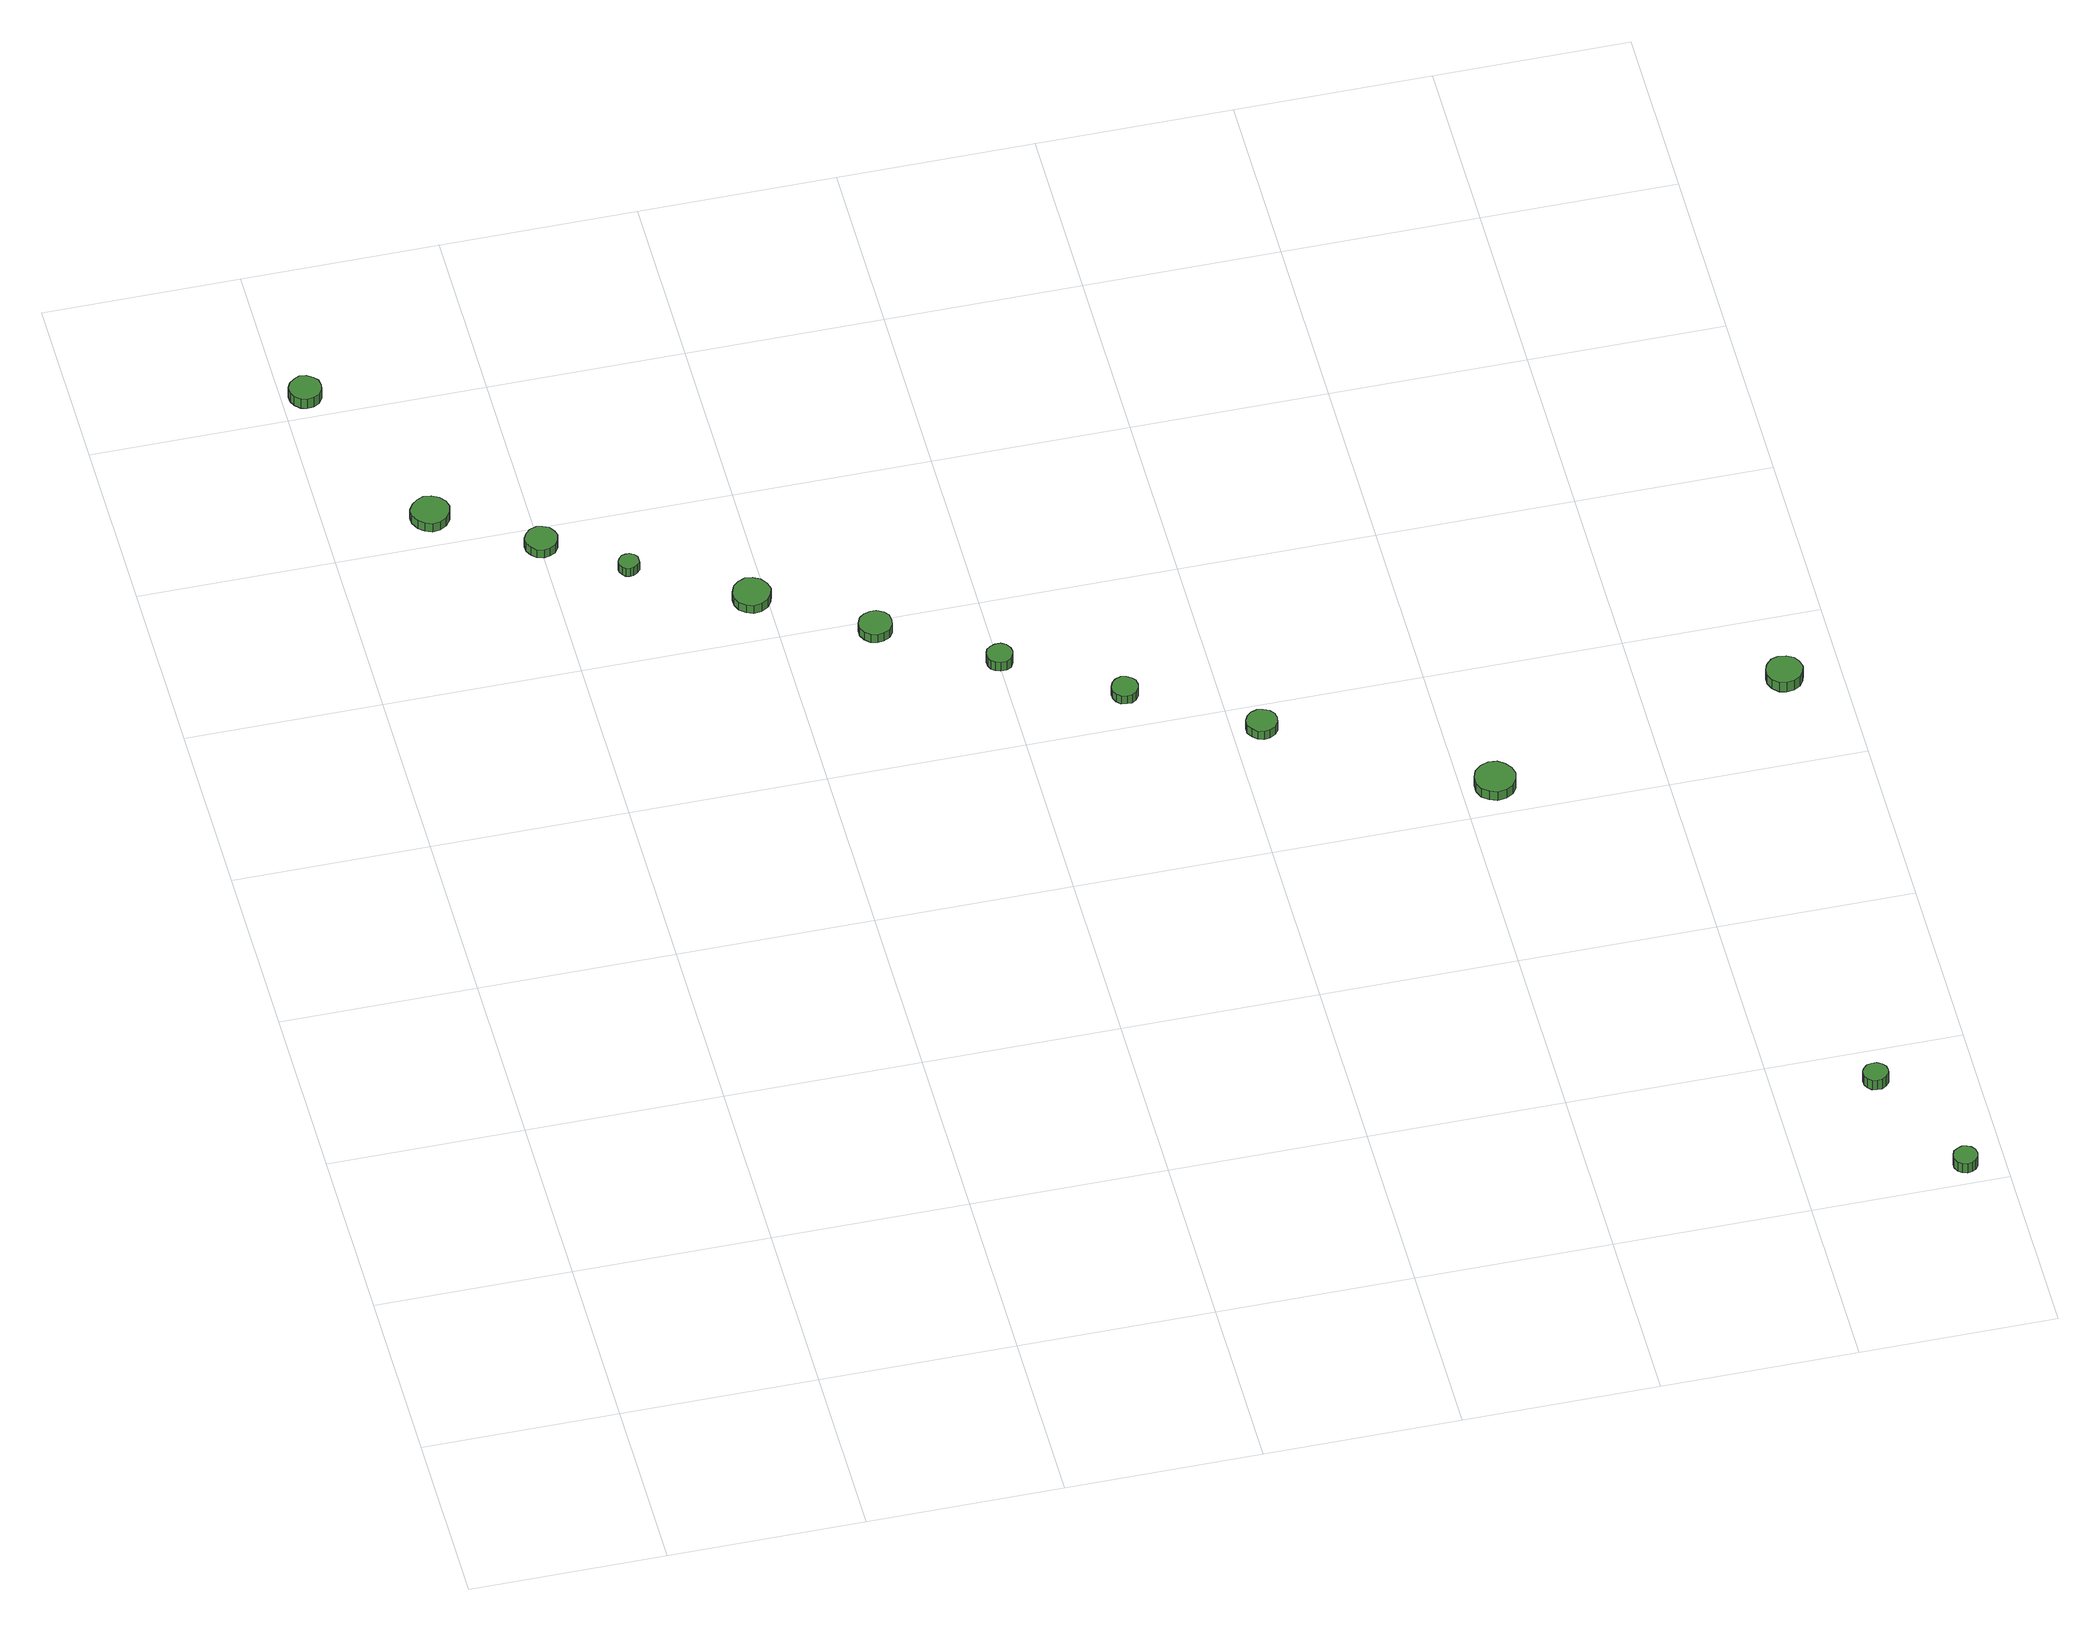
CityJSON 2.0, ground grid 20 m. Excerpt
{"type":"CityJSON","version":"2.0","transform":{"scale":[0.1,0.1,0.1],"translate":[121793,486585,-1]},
"CityObjects":{
"tree1":{"type":"SolitaryVegetationObject","attributes":{"function":"something"},"geometry":[{"type":"MultiSurface","lod":"1","boundaries":[[[0,1,2,3,4,5,6,7,8,9,10,11,12,13,14]],[[15,16,17,18,19,20,21,22,23,24,25,26,27,28,29]],[[0,29,28,1]],[[1,28,27,2]],[[2,27,26,3]],[[3,26,25,4]],[[4,25,24,5]],[[5,24,23,6]],[[6,23,22,7]],[[7,22,21,8]],[[8,21,20,9]],[[9,20,19,10]],[[10,19,18,11]],[[11,18,17,12]],[[12,17,16,13]],[[13,16,15,14]],[[14,15,29,0]]]}]},
"tree2":{"type":"SolitaryVegetationObject","attributes":{"function":"something"},"geometry":[{"type":"MultiSurface","lod":"1","boundaries":[[[30,31,32,33,34,35,36,37,38,39,40,41,42,43,44]],[[45,46,47,48,49,50,51,52,53,54,55,56,57,58,59]],[[30,59,58,31]],[[31,58,57,32]],[[32,57,56,33]],[[33,56,55,34]],[[34,55,54,35]],[[35,54,53,36]],[[36,53,52,37]],[[37,52,51,38]],[[38,51,50,39]],[[39,50,49,40]],[[40,49,48,41]],[[41,48,47,42]],[[42,47,46,43]],[[43,46,45,44]],[[44,45,59,30]]]}]},
"tree3":{"type":"SolitaryVegetationObject","attributes":{"function":"something"},"geometry":[{"type":"MultiSurface","lod":"1","boundaries":[[[60,61,62,63,64,65,66,67,68,69,70,71,72,73,74]],[[75,76,77,78,79,80,81,82,83,84,85,86,87,88,89]],[[60,89,88,61]],[[61,88,87,62]],[[62,87,86,63]],[[63,86,85,64]],[[64,85,84,65]],[[65,84,83,66]],[[66,83,82,67]],[[67,82,81,68]],[[68,81,80,69]],[[69,80,79,70]],[[70,79,78,71]],[[71,78,77,72]],[[72,77,76,73]],[[73,76,75,74]],[[74,75,89,60]]]}]},
"tree4":{"type":"SolitaryVegetationObject","attributes":{"function":"something"},"geometry":[{"type":"MultiSurface","lod":"1","boundaries":[[[90,91,92,93,94,95,96,97,98,99,100,101,102,103,104]],[[105,106,107,108,109,110,111,112,113,114,115,116,117,118,119]],[[90,119,118,91]],[[91,118,117,92]],[[92,117,116,93]],[[93,116,115,94]],[[94,115,114,95]],[[95,114,113,96]],[[96,113,112,97]],[[97,112,111,98]],[[98,111,110,99]],[[99,110,109,100]],[[100,109,108,101]],[[101,108,107,102]],[[102,107,106,103]],[[103,106,105,104]],[[104,105,119,90]]]}]},
"tree5":{"type":"SolitaryVegetationObject","attributes":{"function":"something"},"geometry":[{"type":"MultiSurface","lod":"1","boundaries":[[[120,121,122,123,124,125,126,127,128,129,130,131,132,133,134]],[[135,136,137,138,139,140,141,142,143,144,145,146,147,148,149]],[[120,149,148,121]],[[121,148,147,122]],[[122,147,146,123]],[[123,146,145,124]],[[124,145,144,125]],[[125,144,143,126]],[[126,143,142,127]],[[127,142,141,128]],[[128,141,140,129]],[[129,140,139,130]],[[130,139,138,131]],[[131,138,137,132]],[[132,137,136,133]],[[133,136,135,134]],[[134,135,149,120]]]}]},
"tree6":{"type":"SolitaryVegetationObject","attributes":{"function":"something"},"geometry":[{"type":"MultiSurface","lod":"1","boundaries":[[[150,151,152,153,154,155,156,157,158,159,160,161,162,163,164]],[[165,166,167,168,169,170,171,172,173,174,175,176,177,178,179]],[[150,179,178,151]],[[151,178,177,152]],[[152,177,176,153]],[[153,176,175,154]],[[154,175,174,155]],[[155,174,173,156]],[[156,173,172,157]],[[157,172,171,158]],[[158,171,170,159]],[[159,170,169,160]],[[160,169,168,161]],[[161,168,167,162]],[[162,167,166,163]],[[163,166,165,164]],[[164,165,179,150]]]}]},
"tree7":{"type":"SolitaryVegetationObject","attributes":{"function":"something"},"geometry":[{"type":"MultiSurface","lod":"1","boundaries":[[[180,181,182,183,184,185,186,187,188,189,190,191,192,193,194]],[[195,196,197,198,199,200,201,202,203,204,205,206,207,208,209]],[[180,209,208,181]],[[181,208,207,182]],[[182,207,206,183]],[[183,206,205,184]],[[184,205,204,185]],[[185,204,203,186]],[[186,203,202,187]],[[187,202,201,188]],[[188,201,200,189]],[[189,200,199,190]],[[190,199,198,191]],[[191,198,197,192]],[[192,197,196,193]],[[193,196,195,194]],[[194,195,209,180]]]}]},
"tree8":{"type":"SolitaryVegetationObject","attributes":{"function":"something"},"geometry":[{"type":"MultiSurface","lod":"1","boundaries":[[[210,211,212,213,214,215,216,217,218,219,220,221,222,223,224]],[[225,226,227,228,229,230,231,232,233,234,235,236,237,238,239]],[[210,239,238,211]],[[211,238,237,212]],[[212,237,236,213]],[[213,236,235,214]],[[214,235,234,215]],[[215,234,233,216]],[[216,233,232,217]],[[217,232,231,218]],[[218,231,230,219]],[[219,230,229,220]],[[220,229,228,221]],[[221,228,227,222]],[[222,227,226,223]],[[223,226,225,224]],[[224,225,239,210]]]}]},
"tree9":{"type":"SolitaryVegetationObject","attributes":{"function":"something"},"geometry":[{"type":"MultiSurface","lod":"1","boundaries":[[[240,241,242,243,244,245,246,247,248,249,250,251,252,253,254]],[[255,256,257,258,259,260,261,262,263,264,265,266,267,268,269]],[[240,269,268,241]],[[241,268,267,242]],[[242,267,266,243]],[[243,266,265,244]],[[244,265,264,245]],[[245,264,263,246]],[[246,263,262,247]],[[247,262,261,248]],[[248,261,260,249]],[[249,260,259,250]],[[250,259,258,251]],[[251,258,257,252]],[[252,257,256,253]],[[253,256,255,254]],[[254,255,269,240]]]}]},
"tree10":{"type":"SolitaryVegetationObject","attributes":{"function":"something"},"geometry":[{"type":"MultiSurface","lod":"1","boundaries":[[[270,271,272,273,274,275,276,277,278,279,280,281,282,283,284]],[[285,286,287,288,289,290,291,292,293,294,295,296,297,298,299]],[[270,299,298,271]],[[271,298,297,272]],[[272,297,296,273]],[[273,296,295,274]],[[274,295,294,275]],[[275,294,293,276]],[[276,293,292,277]],[[277,292,291,278]],[[278,291,290,279]],[[279,290,289,280]],[[280,289,288,281]],[[281,288,287,282]],[[282,287,286,283]],[[283,286,285,284]],[[284,285,299,270]]]}]},
"tree11":{"type":"SolitaryVegetationObject","attributes":{"function":"something"},"geometry":[{"type":"MultiSurface","lod":"1","boundaries":[[[300,301,302,303,304,305,306,307,308,309,310,311,312,313,314]],[[315,316,317,318,319,320,321,322,323,324,325,326,327,328,329]],[[300,329,328,301]],[[301,328,327,302]],[[302,327,326,303]],[[303,326,325,304]],[[304,325,324,305]],[[305,324,323,306]],[[306,323,322,307]],[[307,322,321,308]],[[308,321,320,309]],[[309,320,319,310]],[[310,319,318,311]],[[311,318,317,312]],[[312,317,316,313]],[[313,316,315,314]],[[314,315,329,300]]]}]},
"tree12":{"type":"SolitaryVegetationObject","attributes":{"function":"something"},"geometry":[{"type":"MultiSurface","lod":"1","boundaries":[[[330,331,332,333,334,335,336,337,338,339,340,341,342,343,344]],[[345,346,347,348,349,350,351,352,353,354,355,356,357,358,359]],[[330,359,358,331]],[[331,358,357,332]],[[332,357,356,333]],[[333,356,355,334]],[[334,355,354,335]],[[335,354,353,336]],[[336,353,352,337]],[[337,352,351,338]],[[338,351,350,339]],[[339,350,349,340]],[[340,349,348,341]],[[341,348,347,342]],[[342,347,346,343]],[[343,346,345,344]],[[344,345,359,330]]]}]},
"tree13":{"type":"SolitaryVegetationObject","attributes":{"function":"something"},"geometry":[{"type":"MultiSurface","lod":"1","boundaries":[[[360,361,362,363,364,365,366,367,368,369,370,371,372,373,374]],[[375,376,377,378,379,380,381,382,383,384,385,386,387,388,389]],[[360,389,388,361]],[[361,388,387,362]],[[362,387,386,363]],[[363,386,385,364]],[[364,385,384,365]],[[365,384,383,366]],[[366,383,382,367]],[[367,382,381,368]],[[368,381,380,369]],[[369,380,379,370]],[[370,379,378,371]],[[371,378,377,372]],[[372,377,376,373]],[[373,376,375,374]],[[374,375,389,360]]]}]}
},
"vertices":[
[40,1428,20],[39,1435,20],[35,1440,20],[29,1444,20],[22,1445,20],[16,1442,20],[11,1438,20],[8,1432,20],[8,1425,20],[11,1419,20],[16,1414,20],[22,1412,20],[29,1413,20],[35,1416,20],[39,1422,20],[39,1422,7],[35,1416,7],[29,1413,7],[22,1412,7],[16,1414,7],[11,1419,7],[8,1425,7],[8,1432,7],[11,1438,7],[16,1442,7],[22,1445,7],[29,1444,7],[35,1440,7],[39,1435,7],[40,1428,7],
[124,1238,19],[122,1246,19],[117,1252,19],[110,1256,19],[102,1257,19],[95,1254,19],[89,1249,19],[85,1242,19],[85,1234,19],[89,1226,19],[95,1221,19],[102,1218,19],[110,1219,19],[117,1223,19],[122,1230,19],[122,1230,8],[117,1223,8],[110,1219,8],[102,1218,8],[95,1221,8],[89,1226,8],[85,1234,8],[85,1242,8],[89,1249,8],[95,1254,8],[102,1257,8],[110,1256,8],[117,1252,8],[122,1246,8],[124,1238,8],
[218,1175,19],[216,1181,19],[212,1187,19],[206,1190,19],[200,1191,19],[193,1189,19],[188,1184,19],[185,1178,19],[185,1171,19],[188,1165,19],[193,1160,19],[200,1158,19],[206,1159,19],[212,1162,19],[216,1168,19],[216,1168,8],[212,1162,8],[206,1159,8],[200,1158,8],[193,1160,8],[188,1165,8],[185,1171,8],[185,1178,8],[188,1184,8],[193,1189,8],[200,1191,8],[206,1190,8],[212,1187,8],[216,1181,8],[218,1175,8],
[287,1124,19],[287,1128,19],[284,1132,19],[280,1134,19],[276,1134,19],[272,1133,19],[269,1130,19],[267,1126,19],[267,1122,19],[269,1118,19],[272,1115,19],[276,1114,19],[280,1114,19],[284,1117,19],[287,1120,19],[287,1120,8],[284,1117,8],[280,1114,8],[276,1114,8],[272,1115,8],[269,1118,8],[267,1122,8],[267,1126,8],[269,1130,8],[272,1133,8],[276,1134,8],[280,1134,8],[284,1132,8],[287,1128,8],[287,1124,8],
[404,1055,19],[402,1063,19],[397,1070,19],[390,1074,19],[382,1075,19],[375,1072,19],[369,1067,19],[366,1059,19],[366,1051,19],[369,1044,19],[375,1039,19],[382,1036,19],[390,1037,19],[397,1041,19],[402,1048,19],[402,1048,8],[397,1041,8],[390,1037,8],[382,1036,8],[375,1039,8],[369,1044,8],[366,1051,8],[366,1059,8],[369,1067,8],[375,1072,8],[382,1075,8],[390,1074,8],[397,1070,8],[402,1063,8],[404,1055,8],
[509,986,19],[508,993,19],[504,998,19],[497,1002,19],[491,1002,19],[484,1000,19],[479,996,19],[476,989,19],[476,982,19],[479,976,19],[484,971,19],[491,969,19],[497,970,19],[504,973,19],[508,979,19],[508,979,8],[504,973,8],[497,970,8],[491,969,8],[484,971,8],[479,976,8],[476,982,8],[476,989,8],[479,996,8],[484,1000,8],[491,1002,8],[497,1002,8],[504,998,8],[508,993,8],[509,986,8],
[614,916,20],[613,921,20],[610,926,20],[605,929,20],[599,929,20],[594,927,20],[590,924,20],[588,919,20],[588,913,20],[590,908,20],[594,905,20],[599,903,20],[605,903,20],[610,906,20],[613,911,20],[613,911,8],[610,906,8],[605,903,8],[599,903,8],[594,905,8],[590,908,8],[588,913,8],[588,919,8],[590,924,8],[594,927,8],[599,929,8],[605,929,8],[610,926,8],[613,921,8],[614,916,8],
[723,844,19],[722,850,19],[719,854,19],[714,857,19],[709,858,19],[703,856,19],[699,852,19],[697,847,19],[697,841,19],[699,836,19],[703,832,19],[709,831,19],[714,831,19],[719,834,19],[722,839,19],[722,839,8],[719,834,8],[714,831,8],[709,831,8],[703,832,8],[699,836,8],[697,841,8],[697,847,8],[699,852,8],[703,856,8],[709,858,8],[714,857,8],[719,854,8],[722,850,8],[723,844,8],
[845,768,19],[844,774,19],[840,779,19],[834,782,19],[828,783,19],[822,781,19],[817,777,19],[814,771,19],[814,764,19],[817,759,19],[822,754,19],[828,752,19],[834,753,19],[840,756,19],[844,761,19],[844,761,8],[840,756,8],[834,753,8],[828,752,8],[822,754,8],[817,759,8],[814,764,8],[814,771,8],[817,777,8],[822,781,8],[828,783,8],[834,782,8],[840,779,8],[844,774,8],[845,768,8],
[1053,633,26],[1051,641,26],[1046,648,26],[1039,653,26],[1030,654,26],[1022,651,26],[1015,645,26],[1012,637,26],[1012,628,26],[1015,620,26],[1022,615,26],[1030,612,26],[1039,613,26],[1046,617,26],[1051,624,26],[1051,624,14],[1046,617,14],[1039,613,14],[1030,612,14],[1022,615,14],[1015,620,14],[1012,628,14],[1012,637,14],[1015,645,14],[1022,651,14],[1030,654,14],[1039,653,14],[1046,648,14],[1051,641,14],[1053,633,14],
[1312,147,32],[1311,152,32],[1308,156,32],[1303,159,32],[1298,159,32],[1293,158,32],[1289,154,32],[1287,150,32],[1287,144,32],[1289,140,32],[1293,136,32],[1298,135,32],[1303,135,32],[1308,138,32],[1311,142,32],[1311,142,19],[1308,138,19],[1303,135,19],[1298,135,19],[1293,136,19],[1289,140,19],[1287,144,19],[1287,150,19],[1289,154,19],[1293,158,19],[1298,159,19],[1303,159,19],[1308,156,19],[1311,152,19],[1312,147,19],
[1371,17,30],[1370,23,30],[1367,27,30],[1363,29,30],[1358,30,30],[1353,28,30],[1349,25,30],[1347,20,30],[1347,15,30],[1349,10,30],[1353,7,30],[1358,5,30],[1363,6,30],[1367,8,30],[1370,12,30],[1370,12,17],[1367,8,17],[1363,6,17],[1358,5,17],[1353,7,17],[1349,10,17],[1347,15,17],[1347,20,17],[1349,25,17],[1353,28,17],[1358,30,17],[1363,29,17],[1367,27,17],[1370,23,17],[1371,17,17],
[1360,707,29],[1358,715,29],[1354,721,29],[1347,725,29],[1339,726,29],[1332,724,29],[1326,718,29],[1323,711,29],[1323,704,29],[1326,697,29],[1332,691,29],[1339,689,29],[1347,690,29],[1354,694,29],[1358,700,29],[1358,700,16],[1354,694,16],[1347,690,16],[1339,689,16],[1332,691,16],[1326,697,16],[1323,704,16],[1323,711,16],[1326,718,16],[1332,724,16],[1339,726,16],[1347,725,16],[1354,721,16],[1358,715,16],[1360,707,16]
]}
